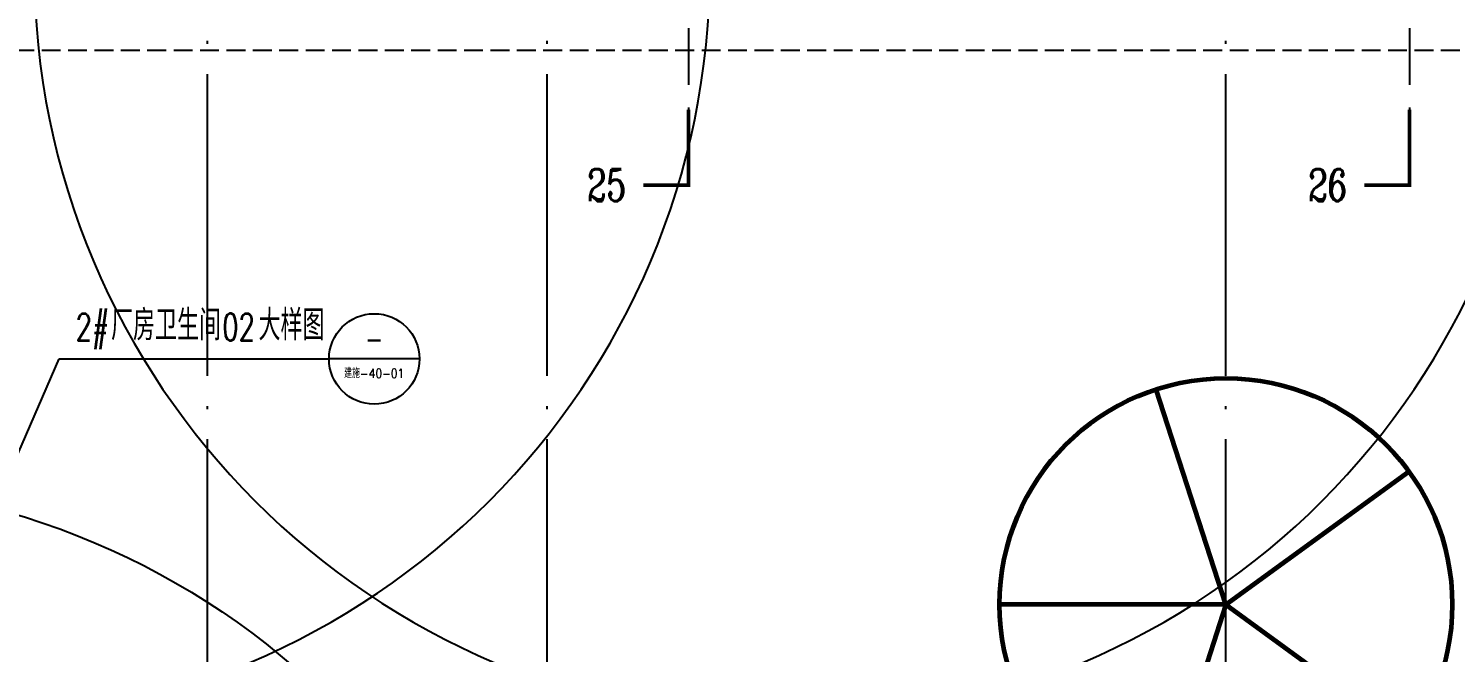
# Model space of a CAD drawing. Extents: x -1313754 to 847533, y 489853 to 941203.
# Drawn here: x -261728 to -242812, y 713685 to 721956 of the extents above; entities that cross this region are included whole.
import ezdxf
from ezdxf.enums import TextEntityAlignment as Align

# ---------------------------------------------------------------- set-up
doc = ezdxf.new("R2010")
doc.units = 0
doc.header["$LTSCALE"] = 1000
doc.header["$MEASUREMENT"] = 0
doc.linetypes.add('DASH', pattern=[0.35, 0.25, -0.1])
doc.linetypes.add('DOTE', pattern=[2.42, 2, -0.2, 0.02, -0.2])
for name, color, linetype in [('A-AXIS-DOTE', 14, 'DOTE'), ('A-AXIS-DP', 126, 'Continuous'), ('A-AXIS-SYMB', 3, 'Continuous'), ('A-HATCH-2', 251, 'Continuous'), ('A-LIN-V', 9, 'Continuous'), ('A-WINDOW', 140, 'Continuous'), ('AS-WALL', 40, 'Continuous'), ('DIM_SYMB', 3, 'Continuous'), ('PUB_TEXT', 7, 'Continuous'), ('SB_ZF消火栓', 10, 'Continuous')]:
    doc.layers.add(name, color=color, linetype=linetype)
doc.styles.add('_TCH_DIM', font='SIMPLEX', dxfattribs={"bigfont": 'GBCBIG'})
doc.styles.add('_TCH_LABEL', font='COMPLEX', dxfattribs={"bigfont": 'GBCBIG'})

# ---------------------------------------------------------------- blocks, each defined once
blk = doc.blocks.new('dote')
at = {"layer": 'A-AXIS-DOTE', "ltscale": 2}
for p, q in [((-38617.8, -169748.9), (-38617.8, -75950)), ((-34117.8, -169748.9), (-34117.8, -75950)), ((-25117.8, -169748.9), (-25117.8, -75950))]:
    blk.add_line(p, q, dxfattribs=at)
at = {"layer": 'DIM_SYMB', "linetype": 'DASH', "ltscale": 3}
for p, q in [((-32243.6, -75510), (-32243.6, -84140)), ((-22683.6, -75510), (-22683.6, -84140))]:
    blk.add_line(p, q, dxfattribs=at)
at = {"layer": 'DIM_SYMB', "const_width": 50}
for points in [[(-32243.6, -83940), (-32243.6, -84940), (-32843.6, -84940)], [(-22683.6, -83940), (-22683.6, -84940), (-23283.6, -84940)]]:
    blk.add_lwpolyline(points, dxfattribs=at)
at = {"layer": 'PUB_TEXT', "style": '_TCH_LABEL', "width": 0.705882}
for s, p in [('25', (-33586.5, -85152.5)), ('26', (-24026.5, -85152.5))]:
    blk.add_text(s, height=425, dxfattribs=at).set_placement(p)
blk = doc.blocks.new('w42343')
at = {"layer": 'A-HATCH-2', "linetype": 'DASH'}
blk.add_line((-263654.2, 721670), (-128354.2, 721670), dxfattribs=at)
blk = doc.blocks.new('w4324324')
at = {"layer": 'A-HATCH-2', "lineweight": 60}
for q in [(-1694760, 686605), (-1697614, 684532), (-1691907, 684532), (-1696524, 681178), (-1692997, 681178)]:
    blk.add_line((-1694760, 683605), q, dxfattribs=at)
blk.add_circle((-1694760, 683605), 3000, dxfattribs=at)
blk = doc.blocks.new('ner546')
at = {"layer": 'A-LIN-V'}
blk.add_blockref('w4324324', (631280, 43256), dxfattribs=at)
blk = doc.blocks.new('3132')
at = {"layer": 'A-AXIS-SYMB'}
for p, q in [((-262088, 715814), (-261321, 717576)), ((-261321, 717576), (-257745, 717576)), ((-256545, 717576), (-257745, 717576))]:
    blk.add_line(p, q, dxfattribs=at)
blk.add_circle((-257145, 717576), 600, dxfattribs=at)
at = {"layer": 'PUB_TEXT', "style": '_TCH_DIM', "width": 0.705882}
for s, p in [('2#', (-261103, 717821)), ('02', (-259160, 717821))]:
    blk.add_text(s, height=357, dxfattribs=at).set_placement(p)
at = {"layer": 'PUB_TEXT', "style": '_TCH_DIM'}
for s, p in [('厂房卫生间', (-260635, 717821)), ('大样图', (-258680, 717821))]:
    blk.add_text(s, height=405.1, dxfattribs=at).set_placement(p)
for s, height, width, p, p2 in [('-', 365, 0.777778, (-257267, 717664), (-257024, 717664)), ('建施-40-01', 120.6, 0.947735, (-257544, 717324), (-256747, 717324))]:
    blk.add_text(s, height=height, dxfattribs=dict(at, width=width)).set_placement(p, p2, align=Align.FIT)
blk = doc.blocks.new('A$C5D961328')
at = {"layer": 'A-LIN-V', "ltscale": 500}
blk.add_circle((350, 40), 10001, dxfattribs=at)
blk = doc.blocks.new('234243242332')
at = {"layer": 'SB_ZF消火栓', "xscale": -1, "rotation": 180}
for p in [(-263045, 722804), (-252003, 722804)]:
    blk.add_blockref('A$C5D961328', p, dxfattribs=at)
at = {"layer": 'SB_ZF消火栓', "rotation": 180}
blk.add_blockref('A$C5D961328', (-264404, 705970), dxfattribs=at)

msp = doc.modelspace()

# ---------------------------------------------------------------- block references
at = {"layer": 'A-AXIS-DP'}
msp.add_blockref('3132', (0, 0), dxfattribs=at)
at = {"layer": 'A-LIN-V', "rotation": 90.00000000000001}
msp.add_blockref('ner546', (481006.5, 1777800), dxfattribs=at)
at = {"layer": 'A-WINDOW'}
msp.add_blockref('w42343', (0, 0), dxfattribs=at)
at = {"layer": 'AS-WALL'}
msp.add_blockref('dote', (-220736.4, 804820), dxfattribs=at)
at = {"layer": 'SB_ZF消火栓', "linetype": 'Continuous'}
msp.add_blockref('234243242332', (0, 0), dxfattribs=at)

doc.saveas('drawing.dxf')
